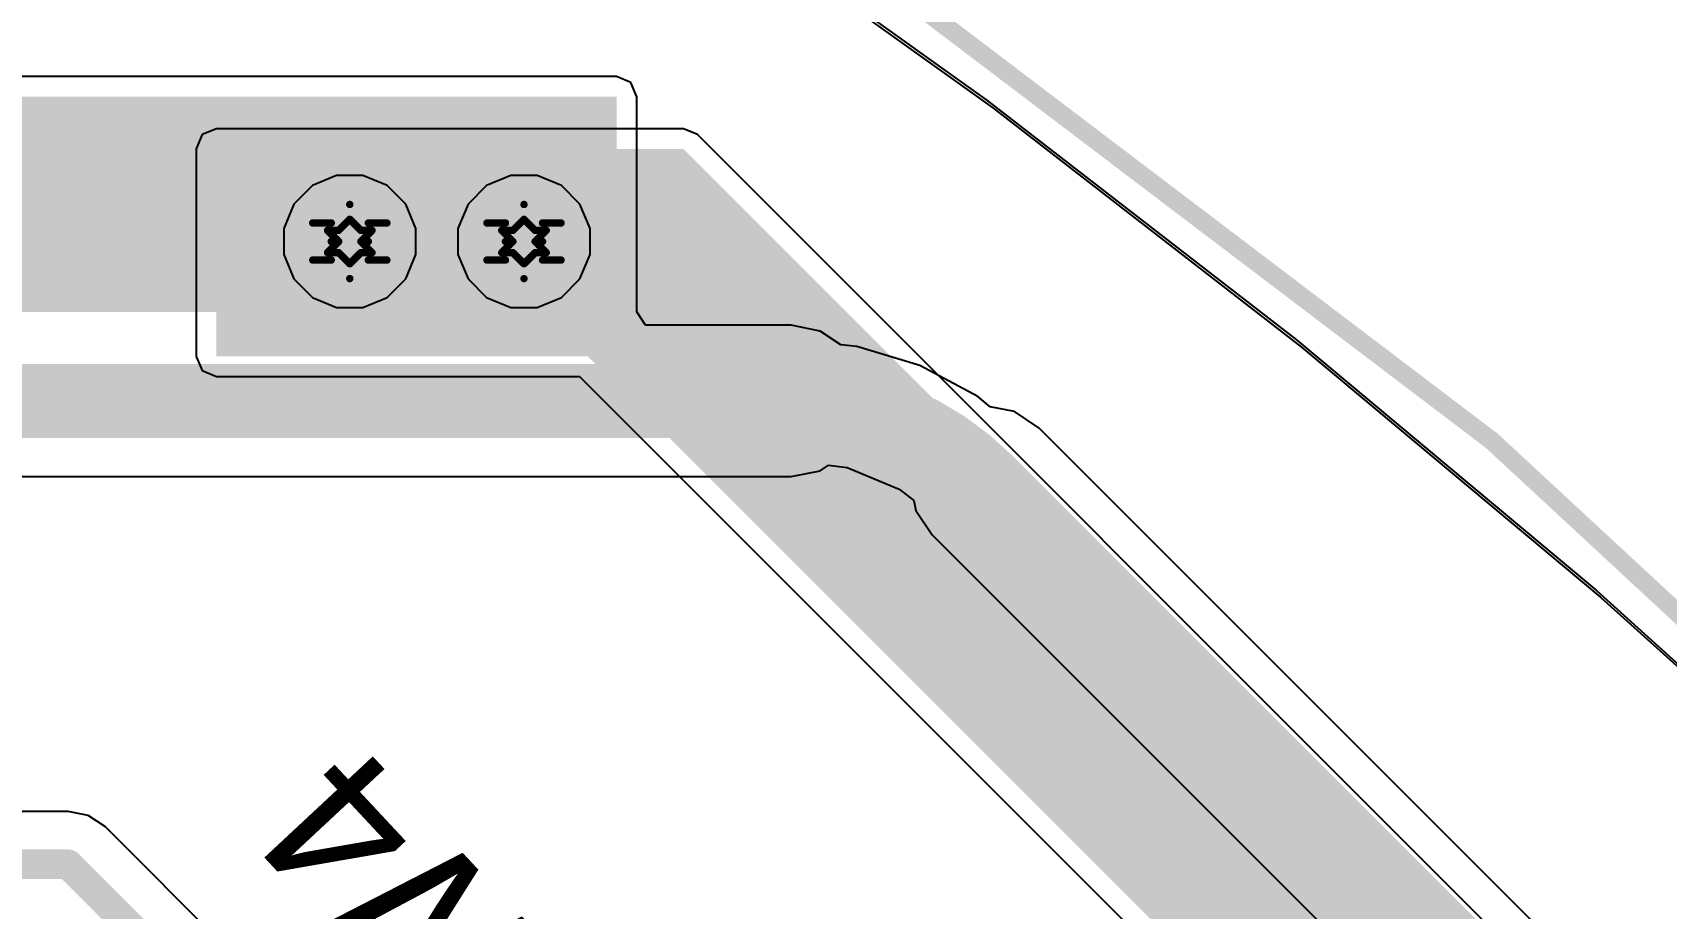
# Model space of a CAD drawing. Header units: inches. Extents: x -2.7 to 10.9, y -2.9 to 7.4.
# Drawn here: x 1.4414 to 1.8822, y 2.0601 to 2.2963 of the extents above; entities that cross this region are included whole.
import ezdxf

# ---------------------------------------------------------------- set-up
doc = ezdxf.new("R2010")
doc.units = ezdxf.units.IN
doc.header["$MEASUREMENT"] = 0
for name, color, linetype in [('Board Outline', 216, 'Continuous'), ('Bottom Layer', 5, 'Continuous'), ('Bottom Solder', 6, 'Continuous'), ('Drill Drawing', 1, 'Continuous'), ('Layer 2', 16, 'Continuous'), ('Layer 3', 76, 'Continuous'), ('Multi-Layer', 9, 'Continuous'), ('Pad Holes', 156, 'Continuous'), ('Top Layer', 1, 'Continuous'), ('Top Overlay', 2, 'Continuous'), ('Top Solder', 216, 'Continuous'), ('Via Holes', 16, 'Continuous')]:
    doc.layers.add(name, color=color, linetype=linetype)
doc.styles.add('Arial', font='', dxfattribs={"height": 0.2})
doc.styles.get('Arial').set_extended_font_data('Arial')

# ---------------------------------------------------------------- blocks, each defined once
blk = doc.blocks.new('K5_1678DA_01_37')
at = {"layer": 'Bottom Layer'}
h = blk.add_hatch(color=5, dxfattribs=at)
edge = h.paths.add_edge_path()
edge.add_arc((-0.07087, 0.08858), 0.03543, 0, 360)
h = blk.add_hatch(color=5, dxfattribs=at)
edge = h.paths.add_edge_path()
edge.add_arc((0.07087, -0.08858), 0.03543, 0, 360)
at = {"layer": 'Bottom Solder'}
h = blk.add_hatch(color=6, dxfattribs=at)
edge = h.paths.add_edge_path()
edge.add_arc((-0.07087, 0.08858), 0.03943, 0, 360)
h = blk.add_hatch(color=6, dxfattribs=at)
edge = h.paths.add_edge_path()
edge.add_arc((0, 0), 0.004, 0, 360)
h = blk.add_hatch(color=6, dxfattribs=at)
edge = h.paths.add_edge_path()
edge.add_arc((0.07087, -0.08858), 0.03943, 0, 360)
at = {"layer": 'Layer 2'}
h = blk.add_hatch(color=16, dxfattribs=at)
edge = h.paths.add_edge_path()
edge.add_arc((-0.07087, 0.08858), 0.03543, 0, 360)
h = blk.add_hatch(color=16, dxfattribs=at)
edge = h.paths.add_edge_path()
edge.add_arc((0.07087, -0.08858), 0.03543, 0, 360)
at = {"layer": 'Layer 3'}
h = blk.add_hatch(color=76, dxfattribs=at)
edge = h.paths.add_edge_path()
edge.add_arc((-0.07087, 0.08858), 0.03543, 0, 360)
h = blk.add_hatch(color=76, dxfattribs=at)
edge = h.paths.add_edge_path()
edge.add_arc((0.07087, -0.08858), 0.03543, 0, 360)
at = {"layer": 'Multi-Layer'}
h = blk.add_hatch(color=9, dxfattribs=at)
edge = h.paths.add_edge_path()
edge.add_arc((-0.07087, 0.08858), 0.03543, 0, 360)
h = blk.add_hatch(color=9, dxfattribs=at)
edge = h.paths.add_edge_path()
edge.add_arc((0.07087, -0.08858), 0.03543, 0, 360)
at = {"layer": 'Pad Holes'}
h = blk.add_hatch(color=7, dxfattribs=at)
edge = h.paths.add_edge_path()
edge.add_arc((-0.07087, 0.08858), 0.02165, 0, 360)
h = blk.add_hatch(color=7, dxfattribs=at)
edge = h.paths.add_edge_path()
edge.add_arc((0, 0), 0.03386, 0, 360)
h = blk.add_hatch(color=7, dxfattribs=at)
edge = h.paths.add_edge_path()
edge.add_arc((0.07087, -0.08858), 0.02165, 0, 360)
at = {"layer": 'Top Layer'}
h = blk.add_hatch(color=1, dxfattribs=at)
edge = h.paths.add_edge_path()
edge.add_arc((-0.07087, 0.08858), 0.03543, 0, 360)
h = blk.add_hatch(color=1, dxfattribs=at)
edge = h.paths.add_edge_path()
edge.add_arc((0.07087, -0.08858), 0.03543, 0, 360)
at = {"layer": 'Top Solder'}
h = blk.add_hatch(color=216, dxfattribs=at)
edge = h.paths.add_edge_path()
edge.add_arc((-0.07087, 0.08858), 0.03943, 0, 360)
h = blk.add_hatch(color=216, dxfattribs=at)
edge = h.paths.add_edge_path()
edge.add_arc((0, 0), 0.004, 0, 360)
h = blk.add_hatch(color=216, dxfattribs=at)
edge = h.paths.add_edge_path()
edge.add_arc((0.07087, -0.08858), 0.03943, 0, 360)
at = {"layer": 'Top Overlay'}
for points in [[(-0.11992, 0.10319, 0.01, 0.01, 0), (-0.11492, 0.09819, 0.01, 0.01, 0)], [(-0.11992, 0.10319, 0.01, 0.01, 0), (-0.11992, 0.09319, 0.01, 0.01, 0)], [(-0.11492, 0.09819, 0.01, 0.01, 0), (-0.11992, 0.09319, 0.01, 0.01, 0)], [(-0.11773, 0.07874, 0.01, 0.01, 0), (-0.11773, -0.07874, 0.01, 0.01, 0)], [(-0.11025, 0.07874, 0.01, 0.01, 0), (-0.11773, 0.07874, 0.01, 0.01, 0)], [(0.1181, 0.07874, 0.01, 0.01, 0), (-0.03149, 0.07874, 0.01, 0.01, 0)], [(0.1181, 0.07874, 0.01, 0.01, 0), (0.1181, -0.07874, 0.01, 0.01, 0)], [(0.03026, -0.07874, 0.01, 0.01, 0), (-0.11773, -0.07874, 0.01, 0.01, 0)], [(0.1181, -0.07874, 0.01, 0.01, 0), (0.11145, -0.07874, 0.01, 0.01, 0)]]:
    blk.add_lwpolyline(points, format="xyseb", dxfattribs=at)
for points in [[(-0.12242, 0.10319, 0.005, 0.005, 1), (-0.11742, 0.10319, 0.005, 0.005, 1)], [(-0.12242, 0.10319, 0.005, 0.005, 1), (-0.11742, 0.10319, 0.005, 0.005, 1)], [(-0.11742, 0.09819, 0.005, 0.005, 1), (-0.11242, 0.09819, 0.005, 0.005, 1)], [(-0.11742, 0.09819, 0.005, 0.005, 1), (-0.11242, 0.09819, 0.005, 0.005, 1)], [(-0.12242, 0.09319, 0.005, 0.005, 1), (-0.11742, 0.09319, 0.005, 0.005, 1)], [(-0.12242, 0.09319, 0.005, 0.005, 1), (-0.11742, 0.09319, 0.005, 0.005, 1)], [(-0.12023, 0.07874, 0.005, 0.005, 1), (-0.11523, 0.07874, 0.005, 0.005, 1)], [(-0.12023, 0.07874, 0.005, 0.005, 1), (-0.11523, 0.07874, 0.005, 0.005, 1)], [(-0.11275, 0.07874, 0.005, 0.005, 1), (-0.10775, 0.07874, 0.005, 0.005, 1)], [(-0.03399, 0.07874, 0.005, 0.005, 1), (-0.02899, 0.07874, 0.005, 0.005, 1)], [(0.1156, 0.07874, 0.005, 0.005, 1), (0.1206, 0.07874, 0.005, 0.005, 1)], [(0.1156, 0.07874, 0.005, 0.005, 1), (0.1206, 0.07874, 0.005, 0.005, 1)], [(-0.12023, -0.07874, 0.005, 0.005, 1), (-0.11523, -0.07874, 0.005, 0.005, 1)], [(-0.12023, -0.07874, 0.005, 0.005, 1), (-0.11523, -0.07874, 0.005, 0.005, 1)], [(0.02776, -0.07874, 0.005, 0.005, 1), (0.03276, -0.07874, 0.005, 0.005, 1)], [(0.10895, -0.07874, 0.005, 0.005, 1), (0.11395, -0.07874, 0.005, 0.005, 1)], [(0.1156, -0.07874, 0.005, 0.005, 1), (0.1206, -0.07874, 0.005, 0.005, 1)], [(0.1156, -0.07874, 0.005, 0.005, 1), (0.1206, -0.07874, 0.005, 0.005, 1)]]:
    blk.add_lwpolyline(points, format="xyseb", close=True, dxfattribs=at)
at = {"layer": 'Top Overlay', "style": 'Arial'}
blk.add_text('1', height=0.01969, dxfattribs=at).set_placement((-0.103, 0.034))

msp = doc.modelspace()

# ---------------------------------------------------------------- hatches: boundary and pattern name
at = {"layer": 'Bottom Layer'}
msp.add_hatch(color=5, dxfattribs=at).paths.add_polyline_path([(-1.32218, 2.221), (1.599, 2.221), (1.599, 2.27907), (-1.32218, 2.27907)])
h = msp.add_hatch(color=5, dxfattribs=at)
edge = h.paths.add_edge_path()
edge.add_arc((1.527, 2.24), 0.01181, 0, 360)
h = msp.add_hatch(color=5, dxfattribs=at)
edge = h.paths.add_edge_path()
edge.add_arc((1.574, 2.24), 0.01181, 0, 360)
at = {"layer": 'Bottom Solder'}
h = msp.add_hatch(color=6, dxfattribs=at)
edge = h.paths.add_edge_path()
edge.add_arc((1.527, 2.24), 0.01581, 0, 360)
h = msp.add_hatch(color=6, dxfattribs=at)
edge = h.paths.add_edge_path()
edge.add_arc((1.574, 2.24), 0.01581, 0, 360)
at = {"layer": 'Layer 2'}
h = msp.add_hatch(color=16, dxfattribs=at)
edge = h.paths.add_edge_path()
edge.add_arc((1.527, 2.24), 0.01181, 0, 360)
h = msp.add_hatch(color=16, dxfattribs=at)
edge = h.paths.add_edge_path()
edge.add_arc((1.574, 2.24), 0.01181, 0, 360)
at = {"layer": 'Layer 3'}
h = msp.add_hatch(color=76, dxfattribs=at)
edge = h.paths.add_edge_path()
edge.add_arc((1.527, 2.24), 0.01181, 0, 360)
h = msp.add_hatch(color=76, dxfattribs=at)
edge = h.paths.add_edge_path()
edge.add_arc((1.574, 2.24), 0.01181, 0, 360)
at = {"layer": 'Top Layer'}
for points in [[(1.491, 2.209), (1.617, 2.209), (1.617, 2.265), (1.491, 2.265)], [(1.83562, 1.96462), (1.8765, 2.0055), (1.617, 2.265), (1.57612, 2.22412)]]:
    msp.add_hatch(color=1, dxfattribs=at).paths.add_polyline_path(points)
h = msp.add_hatch(color=1, dxfattribs=at)
edge = h.paths.add_edge_path()
edge.add_arc((1.527, 2.24), 0.01181, 0, 360)
h = msp.add_hatch(color=1, dxfattribs=at)
edge = h.paths.add_edge_path()
edge.add_arc((1.574, 2.24), 0.01181, 0, 360)
at = {"layer": 'Top Solder'}
h = msp.add_hatch(color=216, dxfattribs=at)
edge = h.paths.add_edge_path()
edge.add_arc((1.527, 2.24), 0.01581, 0, 360)
h = msp.add_hatch(color=216, dxfattribs=at)
edge = h.paths.add_edge_path()
edge.add_arc((1.574, 2.24), 0.01581, 0, 360)
at = {"layer": 'Via Holes'}
h = msp.add_hatch(color=7, dxfattribs=at)
edge = h.paths.add_edge_path()
edge.add_arc((1.527, 2.24), 0.00591, 0, 360)
h = msp.add_hatch(color=7, dxfattribs=at)
edge = h.paths.add_edge_path()
edge.add_arc((1.574, 2.24), 0.00591, 0, 360)

# ---------------------------------------------------------------- linework, layer by layer
at = {"layer": 'Board Outline'}
msp.add_lwpolyline([(-2.49969, 1.37795, 0.005, 0.005, -0.740599), (2.8433, 0.25075, 0.005, 0.005, 0)], format="xyseb", dxfattribs=at)
at = {"layer": 'Bottom Layer'}
for p, q in [((1.61485, 2.3374), (1.70046, 2.27603)), ((1.599, 2.28448), (-1.32218, 2.28448)), ((1.60283, 2.28289), (1.599, 2.28448)), ((1.60441, 2.27907), (1.60283, 2.28289)), ((1.60441, 2.221), (1.60441, 2.27907)), ((1.70046, 2.27603), (1.78373, 2.21152)), ((1.60682, 2.21739), (1.60441, 2.221)), ((1.64612, 2.21739), (1.60682, 2.21739)), ((1.65392, 2.21584), (1.64612, 2.21739)), ((1.65949, 2.21212), (1.65392, 2.21584)), ((1.6638, 2.2117), (1.65949, 2.21212)), ((1.68079, 2.20654), (1.6638, 2.2117)), ((1.78373, 2.21152), (1.86453, 2.14396)), ((1.69646, 2.19817), (1.68079, 2.20654)), ((1.69981, 2.19542), (1.69646, 2.19817)), ((1.70637, 2.19411), (1.69981, 2.19542)), ((1.71299, 2.18969), (1.70637, 2.19411)), ((2.26226, 1.64042), (1.71299, 2.18969)), ((1.64612, 2.17661), (1.65392, 2.17816)), ((1.65392, 2.17816), (1.65618, 2.17967)), ((1.65618, 2.17967), (1.66117, 2.17902)), ((1.66117, 2.17902), (1.67521, 2.1732)), ((0.58085, 2.17661), (1.64612, 2.17661)), ((1.67521, 2.1732), (1.6792, 2.17014)), ((1.6792, 2.17014), (1.67973, 2.16747)), ((1.67973, 2.16747), (1.68415, 2.16086)), ((1.68415, 2.16086), (2.23342, 1.61158)), ((1.86453, 2.14396), (1.94277, 2.07343)), ((1.451, 2.08627), (-0.96568, 2.08627)), ((1.45646, 2.08519), (1.451, 2.08627)), ((1.451, 2.08627), (1.451, 2.08627)), ((1.46109, 2.08209), (1.45646, 2.08519)), ((1.54346, 1.99973), (1.46109, 2.08209))]:
    msp.add_line(p, q, dxfattribs=at)
for points in [[(-1.25745, 2.197, 0.02, 0.02, 0), (1.64612, 2.197, 0.02, 0.02, 0)], [(1.64612, 2.197, 0.02, 0.02, -0.198786), (1.69854, 2.1753, 0.02, 0.02, 0)], [(1.69854, 2.1753, 0.02, 0.02, -0.000121), (1.69857, 2.17527, 0.02, 0.02, 0)], [(1.69857, 2.17527, 0.02, 0.02, 0), (2.24784, 1.626, 0.02, 0.02, 0)], [(-0.96568, 2.072, 0.008, 0.008, 0), (1.451, 2.072, 0.008, 0.008, 0)], [(1.451, 2.072, 0.008, 0.008, 0), (1.53336, 1.98964, 0.008, 0.008, 0)]]:
    msp.add_lwpolyline(points, format="xyseb", dxfattribs=at)
for points in [[(1.64112, 2.197, 0.01, 0.01, 1), (1.65112, 2.197, 0.01, 0.01, 1)], [(1.64112, 2.197, 0.01, 0.01, 1), (1.65112, 2.197, 0.01, 0.01, 1)], [(1.69354, 2.1753, 0.01, 0.01, 1), (1.70354, 2.1753, 0.01, 0.01, 1)], [(1.69354, 2.1753, 0.01, 0.01, 1), (1.70354, 2.1753, 0.01, 0.01, 1)], [(1.69357, 2.17527, 0.01, 0.01, 1), (1.70357, 2.17527, 0.01, 0.01, 1)], [(1.69357, 2.17527, 0.01, 0.01, 1), (1.70357, 2.17527, 0.01, 0.01, 1)], [(1.449, 2.072, 0.004, 0.004, 1), (1.453, 2.072, 0.004, 0.004, 1)], [(1.449, 2.072, 0.004, 0.004, 1), (1.453, 2.072, 0.004, 0.004, 1)]]:
    msp.add_lwpolyline(points, format="xyseb", close=True, dxfattribs=at)
at = {"layer": 'Drill Drawing'}
for points in [[(1.522, 2.245, 0.002, 0.002, 0), (1.527, 2.25, 0.002, 0.002, 0)], [(1.527, 2.25, 0.002, 0.002, 0), (1.532, 2.245, 0.002, 0.002, 0)], [(1.569, 2.245, 0.002, 0.002, 0), (1.574, 2.25, 0.002, 0.002, 0)], [(1.574, 2.25, 0.002, 0.002, 0), (1.579, 2.245, 0.002, 0.002, 0)], [(1.517, 2.245, 0.002, 0.002, 0), (1.522, 2.24, 0.002, 0.002, 0)], [(1.517, 2.245, 0.002, 0.002, 0), (1.522, 2.245, 0.002, 0.002, 0)], [(1.521, 2.243, 0.002, 0.002, 0), (1.524, 2.24, 0.002, 0.002, 0)], [(1.521, 2.243, 0.002, 0.002, 0), (1.524, 2.243, 0.002, 0.002, 0)], [(1.524, 2.243, 0.002, 0.002, 0), (1.527, 2.246, 0.002, 0.002, 0)], [(1.527, 2.246, 0.002, 0.002, 0), (1.53, 2.243, 0.002, 0.002, 0)], [(1.53, 2.243, 0.002, 0.002, 0), (1.533, 2.243, 0.002, 0.002, 0)], [(1.53, 2.24, 0.002, 0.002, 0), (1.533, 2.243, 0.002, 0.002, 0)], [(1.532, 2.245, 0.002, 0.002, 0), (1.537, 2.245, 0.002, 0.002, 0)], [(1.532, 2.24, 0.002, 0.002, 0), (1.537, 2.245, 0.002, 0.002, 0)], [(1.564, 2.245, 0.002, 0.002, 0), (1.569, 2.24, 0.002, 0.002, 0)], [(1.564, 2.245, 0.002, 0.002, 0), (1.569, 2.245, 0.002, 0.002, 0)], [(1.568, 2.243, 0.002, 0.002, 0), (1.571, 2.24, 0.002, 0.002, 0)], [(1.568, 2.243, 0.002, 0.002, 0), (1.571, 2.243, 0.002, 0.002, 0)], [(1.571, 2.243, 0.002, 0.002, 0), (1.574, 2.246, 0.002, 0.002, 0)], [(1.574, 2.246, 0.002, 0.002, 0), (1.577, 2.243, 0.002, 0.002, 0)], [(1.577, 2.243, 0.002, 0.002, 0), (1.58, 2.243, 0.002, 0.002, 0)], [(1.577, 2.24, 0.002, 0.002, 0), (1.58, 2.243, 0.002, 0.002, 0)], [(1.579, 2.245, 0.002, 0.002, 0), (1.584, 2.245, 0.002, 0.002, 0)], [(1.579, 2.24, 0.002, 0.002, 0), (1.584, 2.245, 0.002, 0.002, 0)], [(1.517, 2.235, 0.002, 0.002, 0), (1.522, 2.24, 0.002, 0.002, 0)], [(1.521, 2.237, 0.002, 0.002, 0), (1.524, 2.24, 0.002, 0.002, 0)], [(1.53, 2.24, 0.002, 0.002, 0), (1.533, 2.237, 0.002, 0.002, 0)], [(1.532, 2.24, 0.002, 0.002, 0), (1.537, 2.235, 0.002, 0.002, 0)], [(1.564, 2.235, 0.002, 0.002, 0), (1.569, 2.24, 0.002, 0.002, 0)], [(1.568, 2.237, 0.002, 0.002, 0), (1.571, 2.24, 0.002, 0.002, 0)], [(1.577, 2.24, 0.002, 0.002, 0), (1.58, 2.237, 0.002, 0.002, 0)], [(1.579, 2.24, 0.002, 0.002, 0), (1.584, 2.235, 0.002, 0.002, 0)], [(1.517, 2.235, 0.002, 0.002, 0), (1.522, 2.235, 0.002, 0.002, 0)], [(1.521, 2.237, 0.002, 0.002, 0), (1.524, 2.237, 0.002, 0.002, 0)], [(1.522, 2.235, 0.002, 0.002, 0), (1.527, 2.23, 0.002, 0.002, 0)], [(1.524, 2.237, 0.002, 0.002, 0), (1.527, 2.234, 0.002, 0.002, 0)], [(1.527, 2.234, 0.002, 0.002, 0), (1.53, 2.237, 0.002, 0.002, 0)], [(1.527, 2.23, 0.002, 0.002, 0), (1.532, 2.235, 0.002, 0.002, 0)], [(1.53, 2.237, 0.002, 0.002, 0), (1.533, 2.237, 0.002, 0.002, 0)], [(1.532, 2.235, 0.002, 0.002, 0), (1.537, 2.235, 0.002, 0.002, 0)], [(1.564, 2.235, 0.002, 0.002, 0), (1.569, 2.235, 0.002, 0.002, 0)], [(1.568, 2.237, 0.002, 0.002, 0), (1.571, 2.237, 0.002, 0.002, 0)], [(1.569, 2.235, 0.002, 0.002, 0), (1.574, 2.23, 0.002, 0.002, 0)], [(1.571, 2.237, 0.002, 0.002, 0), (1.574, 2.234, 0.002, 0.002, 0)], [(1.574, 2.234, 0.002, 0.002, 0), (1.577, 2.237, 0.002, 0.002, 0)], [(1.574, 2.23, 0.002, 0.002, 0), (1.579, 2.235, 0.002, 0.002, 0)], [(1.577, 2.237, 0.002, 0.002, 0), (1.58, 2.237, 0.002, 0.002, 0)], [(1.579, 2.235, 0.002, 0.002, 0), (1.584, 2.235, 0.002, 0.002, 0)]]:
    msp.add_lwpolyline(points, format="xyseb", dxfattribs=at)
for points in [[(1.5265, 2.25, 0.001, 0.001, 1), (1.5275, 2.25, 0.001, 0.001, 1)], [(1.5265, 2.25, 0.001, 0.001, 1), (1.5275, 2.25, 0.001, 0.001, 1)], [(1.5735, 2.25, 0.001, 0.001, 1), (1.5745, 2.25, 0.001, 0.001, 1)], [(1.5735, 2.25, 0.001, 0.001, 1), (1.5745, 2.25, 0.001, 0.001, 1)], [(1.5165, 2.245, 0.001, 0.001, 1), (1.5175, 2.245, 0.001, 0.001, 1)], [(1.5165, 2.245, 0.001, 0.001, 1), (1.5175, 2.245, 0.001, 0.001, 1)], [(1.5205, 2.243, 0.001, 0.001, 1), (1.5215, 2.243, 0.001, 0.001, 1)], [(1.5205, 2.243, 0.001, 0.001, 1), (1.5215, 2.243, 0.001, 0.001, 1)], [(1.5215, 2.245, 0.001, 0.001, 1), (1.5225, 2.245, 0.001, 0.001, 1)], [(1.5215, 2.245, 0.001, 0.001, 1), (1.5225, 2.245, 0.001, 0.001, 1)], [(1.5235, 2.243, 0.001, 0.001, 1), (1.5245, 2.243, 0.001, 0.001, 1)], [(1.5235, 2.243, 0.001, 0.001, 1), (1.5245, 2.243, 0.001, 0.001, 1)], [(1.5265, 2.246, 0.001, 0.001, 1), (1.5275, 2.246, 0.001, 0.001, 1)], [(1.5265, 2.246, 0.001, 0.001, 1), (1.5275, 2.246, 0.001, 0.001, 1)], [(1.5295, 2.243, 0.001, 0.001, 1), (1.5305, 2.243, 0.001, 0.001, 1)], [(1.5295, 2.243, 0.001, 0.001, 1), (1.5305, 2.243, 0.001, 0.001, 1)], [(1.5315, 2.245, 0.001, 0.001, 1), (1.5325, 2.245, 0.001, 0.001, 1)], [(1.5315, 2.245, 0.001, 0.001, 1), (1.5325, 2.245, 0.001, 0.001, 1)], [(1.5325, 2.243, 0.001, 0.001, 1), (1.5335, 2.243, 0.001, 0.001, 1)], [(1.5325, 2.243, 0.001, 0.001, 1), (1.5335, 2.243, 0.001, 0.001, 1)], [(1.5365, 2.245, 0.001, 0.001, 1), (1.5375, 2.245, 0.001, 0.001, 1)], [(1.5365, 2.245, 0.001, 0.001, 1), (1.5375, 2.245, 0.001, 0.001, 1)], [(1.5635, 2.245, 0.001, 0.001, 1), (1.5645, 2.245, 0.001, 0.001, 1)], [(1.5635, 2.245, 0.001, 0.001, 1), (1.5645, 2.245, 0.001, 0.001, 1)], [(1.5675, 2.243, 0.001, 0.001, 1), (1.5685, 2.243, 0.001, 0.001, 1)], [(1.5675, 2.243, 0.001, 0.001, 1), (1.5685, 2.243, 0.001, 0.001, 1)], [(1.5685, 2.245, 0.001, 0.001, 1), (1.5695, 2.245, 0.001, 0.001, 1)], [(1.5685, 2.245, 0.001, 0.001, 1), (1.5695, 2.245, 0.001, 0.001, 1)], [(1.5705, 2.243, 0.001, 0.001, 1), (1.5715, 2.243, 0.001, 0.001, 1)], [(1.5705, 2.243, 0.001, 0.001, 1), (1.5715, 2.243, 0.001, 0.001, 1)], [(1.5735, 2.246, 0.001, 0.001, 1), (1.5745, 2.246, 0.001, 0.001, 1)], [(1.5735, 2.246, 0.001, 0.001, 1), (1.5745, 2.246, 0.001, 0.001, 1)], [(1.5765, 2.243, 0.001, 0.001, 1), (1.5775, 2.243, 0.001, 0.001, 1)], [(1.5765, 2.243, 0.001, 0.001, 1), (1.5775, 2.243, 0.001, 0.001, 1)], [(1.5785, 2.245, 0.001, 0.001, 1), (1.5795, 2.245, 0.001, 0.001, 1)], [(1.5785, 2.245, 0.001, 0.001, 1), (1.5795, 2.245, 0.001, 0.001, 1)], [(1.5795, 2.243, 0.001, 0.001, 1), (1.5805, 2.243, 0.001, 0.001, 1)], [(1.5795, 2.243, 0.001, 0.001, 1), (1.5805, 2.243, 0.001, 0.001, 1)], [(1.5835, 2.245, 0.001, 0.001, 1), (1.5845, 2.245, 0.001, 0.001, 1)], [(1.5835, 2.245, 0.001, 0.001, 1), (1.5845, 2.245, 0.001, 0.001, 1)], [(1.5215, 2.24, 0.001, 0.001, 1), (1.5225, 2.24, 0.001, 0.001, 1)], [(1.5215, 2.24, 0.001, 0.001, 1), (1.5225, 2.24, 0.001, 0.001, 1)], [(1.5235, 2.24, 0.001, 0.001, 1), (1.5245, 2.24, 0.001, 0.001, 1)], [(1.5235, 2.24, 0.001, 0.001, 1), (1.5245, 2.24, 0.001, 0.001, 1)], [(1.5295, 2.24, 0.001, 0.001, 1), (1.5305, 2.24, 0.001, 0.001, 1)], [(1.5295, 2.24, 0.001, 0.001, 1), (1.5305, 2.24, 0.001, 0.001, 1)], [(1.5315, 2.24, 0.001, 0.001, 1), (1.5325, 2.24, 0.001, 0.001, 1)], [(1.5315, 2.24, 0.001, 0.001, 1), (1.5325, 2.24, 0.001, 0.001, 1)], [(1.5685, 2.24, 0.001, 0.001, 1), (1.5695, 2.24, 0.001, 0.001, 1)], [(1.5685, 2.24, 0.001, 0.001, 1), (1.5695, 2.24, 0.001, 0.001, 1)], [(1.5705, 2.24, 0.001, 0.001, 1), (1.5715, 2.24, 0.001, 0.001, 1)], [(1.5705, 2.24, 0.001, 0.001, 1), (1.5715, 2.24, 0.001, 0.001, 1)], [(1.5765, 2.24, 0.001, 0.001, 1), (1.5775, 2.24, 0.001, 0.001, 1)], [(1.5765, 2.24, 0.001, 0.001, 1), (1.5775, 2.24, 0.001, 0.001, 1)], [(1.5785, 2.24, 0.001, 0.001, 1), (1.5795, 2.24, 0.001, 0.001, 1)], [(1.5785, 2.24, 0.001, 0.001, 1), (1.5795, 2.24, 0.001, 0.001, 1)], [(1.5165, 2.235, 0.001, 0.001, 1), (1.5175, 2.235, 0.001, 0.001, 1)], [(1.5165, 2.235, 0.001, 0.001, 1), (1.5175, 2.235, 0.001, 0.001, 1)], [(1.5205, 2.237, 0.001, 0.001, 1), (1.5215, 2.237, 0.001, 0.001, 1)], [(1.5205, 2.237, 0.001, 0.001, 1), (1.5215, 2.237, 0.001, 0.001, 1)], [(1.5215, 2.235, 0.001, 0.001, 1), (1.5225, 2.235, 0.001, 0.001, 1)], [(1.5215, 2.235, 0.001, 0.001, 1), (1.5225, 2.235, 0.001, 0.001, 1)], [(1.5235, 2.237, 0.001, 0.001, 1), (1.5245, 2.237, 0.001, 0.001, 1)], [(1.5235, 2.237, 0.001, 0.001, 1), (1.5245, 2.237, 0.001, 0.001, 1)], [(1.5265, 2.234, 0.001, 0.001, 1), (1.5275, 2.234, 0.001, 0.001, 1)], [(1.5265, 2.234, 0.001, 0.001, 1), (1.5275, 2.234, 0.001, 0.001, 1)], [(1.5295, 2.237, 0.001, 0.001, 1), (1.5305, 2.237, 0.001, 0.001, 1)], [(1.5295, 2.237, 0.001, 0.001, 1), (1.5305, 2.237, 0.001, 0.001, 1)], [(1.5315, 2.235, 0.001, 0.001, 1), (1.5325, 2.235, 0.001, 0.001, 1)], [(1.5315, 2.235, 0.001, 0.001, 1), (1.5325, 2.235, 0.001, 0.001, 1)], [(1.5325, 2.237, 0.001, 0.001, 1), (1.5335, 2.237, 0.001, 0.001, 1)], [(1.5325, 2.237, 0.001, 0.001, 1), (1.5335, 2.237, 0.001, 0.001, 1)], [(1.5365, 2.235, 0.001, 0.001, 1), (1.5375, 2.235, 0.001, 0.001, 1)], [(1.5365, 2.235, 0.001, 0.001, 1), (1.5375, 2.235, 0.001, 0.001, 1)], [(1.5635, 2.235, 0.001, 0.001, 1), (1.5645, 2.235, 0.001, 0.001, 1)], [(1.5635, 2.235, 0.001, 0.001, 1), (1.5645, 2.235, 0.001, 0.001, 1)], [(1.5675, 2.237, 0.001, 0.001, 1), (1.5685, 2.237, 0.001, 0.001, 1)], [(1.5675, 2.237, 0.001, 0.001, 1), (1.5685, 2.237, 0.001, 0.001, 1)], [(1.5685, 2.235, 0.001, 0.001, 1), (1.5695, 2.235, 0.001, 0.001, 1)], [(1.5685, 2.235, 0.001, 0.001, 1), (1.5695, 2.235, 0.001, 0.001, 1)], [(1.5705, 2.237, 0.001, 0.001, 1), (1.5715, 2.237, 0.001, 0.001, 1)], [(1.5705, 2.237, 0.001, 0.001, 1), (1.5715, 2.237, 0.001, 0.001, 1)], [(1.5735, 2.234, 0.001, 0.001, 1), (1.5745, 2.234, 0.001, 0.001, 1)], [(1.5735, 2.234, 0.001, 0.001, 1), (1.5745, 2.234, 0.001, 0.001, 1)], [(1.5765, 2.237, 0.001, 0.001, 1), (1.5775, 2.237, 0.001, 0.001, 1)], [(1.5765, 2.237, 0.001, 0.001, 1), (1.5775, 2.237, 0.001, 0.001, 1)], [(1.5785, 2.235, 0.001, 0.001, 1), (1.5795, 2.235, 0.001, 0.001, 1)], [(1.5785, 2.235, 0.001, 0.001, 1), (1.5795, 2.235, 0.001, 0.001, 1)], [(1.5795, 2.237, 0.001, 0.001, 1), (1.5805, 2.237, 0.001, 0.001, 1)], [(1.5795, 2.237, 0.001, 0.001, 1), (1.5805, 2.237, 0.001, 0.001, 1)], [(1.5835, 2.235, 0.001, 0.001, 1), (1.5845, 2.235, 0.001, 0.001, 1)], [(1.5835, 2.235, 0.001, 0.001, 1), (1.5845, 2.235, 0.001, 0.001, 1)], [(1.5265, 2.23, 0.001, 0.001, 1), (1.5275, 2.23, 0.001, 0.001, 1)], [(1.5265, 2.23, 0.001, 0.001, 1), (1.5275, 2.23, 0.001, 0.001, 1)], [(1.5735, 2.23, 0.001, 0.001, 1), (1.5745, 2.23, 0.001, 0.001, 1)], [(1.5735, 2.23, 0.001, 0.001, 1), (1.5745, 2.23, 0.001, 0.001, 1)]]:
    msp.add_lwpolyline(points, format="xyseb", close=True, dxfattribs=at)
at = {"layer": 'Layer 2'}
for p, q in [((1.61485, 2.3374), (1.70046, 2.27603)), ((1.70046, 2.27603), (1.78372, 2.21152)), ((1.52346, 2.25781), (1.51691, 2.2551)), ((1.53054, 2.25781), (1.52346, 2.25781)), ((1.53709, 2.2551), (1.53054, 2.25781)), ((1.57046, 2.25781), (1.56391, 2.2551)), ((1.57754, 2.25781), (1.57046, 2.25781)), ((1.58409, 2.2551), (1.57754, 2.25781)), ((1.51691, 2.2551), (1.5119, 2.25009)), ((1.5421, 2.25009), (1.53709, 2.2551)), ((1.56391, 2.2551), (1.5589, 2.25009)), ((1.5891, 2.25009), (1.58409, 2.2551)), ((1.5119, 2.25009), (1.50919, 2.24354)), ((1.54481, 2.24354), (1.5421, 2.25009)), ((1.5589, 2.25009), (1.55619, 2.24354)), ((1.59181, 2.24354), (1.5891, 2.25009)), ((1.50919, 2.24354), (1.50919, 2.23646)), ((1.54481, 2.23646), (1.54481, 2.24354)), ((1.55619, 2.24354), (1.55619, 2.23646)), ((1.59181, 2.23646), (1.59181, 2.24354)), ((1.50919, 2.23646), (1.5119, 2.22991)), ((1.5421, 2.22991), (1.54481, 2.23646)), ((1.55619, 2.23646), (1.5589, 2.22991)), ((1.5891, 2.22991), (1.59181, 2.23646)), ((1.5119, 2.22991), (1.51691, 2.2249)), ((1.53709, 2.2249), (1.5421, 2.22991)), ((1.5589, 2.22991), (1.56391, 2.2249)), ((1.58409, 2.2249), (1.5891, 2.22991)), ((1.51691, 2.2249), (1.52346, 2.22219)), ((1.52346, 2.22219), (1.53054, 2.22219)), ((1.53054, 2.22219), (1.53709, 2.2249)), ((1.56391, 2.2249), (1.57046, 2.22219)), ((1.57046, 2.22219), (1.57754, 2.22219)), ((1.57754, 2.22219), (1.58409, 2.2249)), ((1.78372, 2.21152), (1.86453, 2.14396)), ((1.86453, 2.14396), (1.94277, 2.07343))]:
    msp.add_line(p, q, dxfattribs=at)
at = {"layer": 'Layer 3'}
for p, q in [((1.61328, 2.33942), (1.699, 2.27801)), ((1.699, 2.27801), (1.78238, 2.21345)), ((1.52346, 2.25781), (1.51691, 2.2551)), ((1.53054, 2.25781), (1.52346, 2.25781)), ((1.53709, 2.2551), (1.53054, 2.25781)), ((1.57046, 2.25781), (1.56391, 2.2551)), ((1.57754, 2.25781), (1.57046, 2.25781)), ((1.58409, 2.2551), (1.57754, 2.25781)), ((1.51691, 2.2551), (1.5119, 2.25009)), ((1.5421, 2.25009), (1.53709, 2.2551)), ((1.56391, 2.2551), (1.5589, 2.25009)), ((1.5891, 2.25009), (1.58409, 2.2551)), ((1.5119, 2.25009), (1.50919, 2.24354)), ((1.54481, 2.24354), (1.5421, 2.25009)), ((1.5589, 2.25009), (1.55619, 2.24354)), ((1.59181, 2.24354), (1.5891, 2.25009)), ((1.50919, 2.24354), (1.50919, 2.23646)), ((1.54481, 2.23646), (1.54481, 2.24354)), ((1.55619, 2.24354), (1.55619, 2.23646)), ((1.59181, 2.23646), (1.59181, 2.24354)), ((1.50919, 2.23646), (1.5119, 2.22991)), ((1.5421, 2.22991), (1.54481, 2.23646)), ((1.55619, 2.23646), (1.5589, 2.22991)), ((1.5891, 2.22991), (1.59181, 2.23646)), ((1.5119, 2.22991), (1.51691, 2.2249)), ((1.53709, 2.2249), (1.5421, 2.22991)), ((1.5589, 2.22991), (1.56391, 2.2249)), ((1.58409, 2.2249), (1.5891, 2.22991)), ((1.51691, 2.2249), (1.52346, 2.22219)), ((1.52346, 2.22219), (1.53054, 2.22219)), ((1.53054, 2.22219), (1.53709, 2.2249)), ((1.56391, 2.2249), (1.57046, 2.22219)), ((1.57046, 2.22219), (1.57754, 2.22219)), ((1.57754, 2.22219), (1.58409, 2.2249)), ((1.78238, 2.21345), (1.8633, 2.14583)), ((1.8633, 2.14583), (1.94164, 2.07525))]:
    msp.add_line(p, q, dxfattribs=at)
at = {"layer": 'Top Layer'}
for p, q in [((1.61485, 2.3374), (1.70046, 2.27603)), ((1.70046, 2.27603), (1.78373, 2.21152)), ((1.491, 2.27041), (1.48717, 2.26883)), ((1.617, 2.27041), (1.491, 2.27041)), ((1.62083, 2.26883), (1.617, 2.27041)), ((1.617, 2.27041), (1.617, 2.27041)), ((1.48717, 2.26883), (1.48559, 2.265)), ((1.88033, 2.00933), (1.62083, 2.26883)), ((1.62083, 2.26883), (1.62083, 2.26883)), ((1.48559, 2.265), (1.48559, 2.209)), ((1.48559, 2.209), (1.48717, 2.20517)), ((1.78373, 2.21152), (1.86453, 2.14396)), ((1.48717, 2.20517), (1.491, 2.20359)), ((1.491, 2.20359), (1.589, 2.20359)), ((1.589, 2.20359), (1.81137, 1.98122)), ((1.86453, 2.14396), (1.94277, 2.07343))]:
    msp.add_line(p, q, dxfattribs=at)

# ---------------------------------------------------------------- block references
at = {"rotation": 133}
msp.add_blockref('K5_1678DA_01_37', (1.694, 1.9), dxfattribs=at)

# ---------------------------------------------------------------- texts
at = {"layer": 'Top Overlay', "style": 'Arial'}
msp.add_text('SW4', height=0.04, rotation=133, dxfattribs=at).set_placement((1.61098, 2.01768))

doc.saveas('drawing.dxf')
